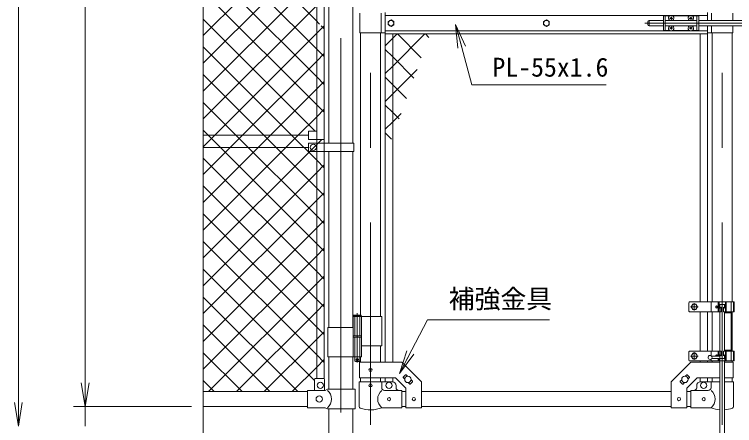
# Model space of a CAD drawing. Units: millimetres, scale not verified. Extents: x -6300 to 6300, y -4455 to 4455.
# Drawn here: x 273 to 2104, y -854 to 191 of the extents above; entities that cross this region are included whole.
import ezdxf
from ezdxf.enums import TextEntityAlignment as Align

# ---------------------------------------------------------------- set-up
doc = ezdxf.new("R2010")
doc.units = ezdxf.units.MM
doc.header["$LTSCALE"] = 30
for name, pattern in [('DASHED', [7.5, 6, -1.5]), ('USER1', [50.8, 31.75, -6.35, 6.35, -6.35]), ('USER2', [0.375, 0.25, -0.125])]:
    doc.linetypes.add(name, pattern=pattern)
for name, color, linetype, lineweight in [('0-0_D-STR-TXT', 7, 'Continuous', 9), ('0-3_D-BMK', 2, 'USER1', 13), ('0-4_D-STR1', 1, 'Continuous', 18), ('0-5_D-STR3', 3, 'Continuous', 13), ('0-6_D-STR-DIM', 7, 'Continuous', 9), ('0-7_0', 7, 'Continuous', 9), ('0-B_D-STR2', 7, 'Continuous', 9)]:
    doc.layers.add(name, color=color, linetype=linetype, lineweight=lineweight)
doc.styles.add('ＭＳ ゴシック', font='')
doc.styles.get('ＭＳ ゴシック').set_extended_font_data('MS Gothic')

# ---------------------------------------------------------------- blocks, each defined once
blk = doc.blocks.new('_Open')
at = {"layer": '0-7_0'}
blk.add_line((-30, 5), (0, 0), dxfattribs=at)
blk.add_lwpolyline([(-30, -5), (0, 0), (-30, 0)], dxfattribs=at)

msp = doc.modelspace()

# ---------------------------------------------------------------- linework, layer by layer
at = {"layer": '0-0_D-STR-TXT'}
for points in [[(1776.79, 11.58), (1435.52, 11.58), (1395, 163.73)], [(1632.96, -585.34), (1322.9, -585.34), (1252.84, -720.06)]]:
    msp.add_lwpolyline(points, dxfattribs=at)
at = {"layer": '0-3_D-BMK'}
for p, q in [((1102.66, 3179.08), (1102.66, -1266.74)), ((1178.06, 1185.57), (1178.06, -852.82)), ((2072.26, 1185.57), (2072.26, -852.82)), ((1875.19, 168.84), (2499.64, 168.84)), ((2001.26, -543.16), (2001.26, -562.16)), ((2072.26, -546.16), (2072.26, -852.82)), ((2010.76, -552.66), (1991.76, -552.66)), ((1144.5, -568.74), (1144.5, -693.63)), ((2001.26, -668.16), (2001.26, -687.16)), ((1148.12, -686.66), (1140.87, -686.66)), ((2010.76, -677.66), (1991.76, -677.66))]:
    msp.add_line(p, q, dxfattribs=at)
at = {"layer": '0-4_D-STR1'}
for p, q in [((1072.41, 500.34), (1072.41, -136.66)), ((1132.91, 500.34), (1132.91, -136.66)), ((1152.66, 143.84), (1152.66, -573.66)), ((1203.46, 143.84), (1203.46, -576.66)), ((2046.86, 143.84), (2046.86, -540.16)), ((2097.66, 143.84), (2097.66, -540.16)), ((1072.41, -157.66), (1072.41, -604.66)), ((1072.41, -157.66), (1072.41, -604.66)), ((1132.91, -157.66), (1132.91, -604.66)), ((1132.91, -157.66), (1132.91, -604.66)), ((2046.86, -565.16), (2046.86, -665.16)), ((2097.66, -565.16), (2097.66, -665.16)), ((1203.46, -651.66), (1203.46, -693.11)), ((1072.41, -679.66), (1072.41, -762.06)), ((1072.41, -679.66), (1072.41, -762.06)), ((1132.91, -679.66), (1132.91, -762.06)), ((1132.91, -679.66), (1132.91, -762.06)), ((1152.66, -679.66), (1152.66, -693.11)), ((2046.86, -690.16), (2046.86, -693.11)), ((2097.66, -690.16), (2097.66, -693.11)), ((1152.66, -733.11), (1152.66, -743.16)), ((1203.46, -733.11), (1203.46, -743.16)), ((2046.86, -733.11), (2046.86, -743.16)), ((2097.66, -733.11), (2097.66, -743.16)), ((1017.66, -768.16), (752.66, -768.16)), ((1258.06, -768.16), (1268.06, -768.16)), ((1308.06, -768.16), (1942.26, -768.16)), ((1982.26, -768.16), (1992.26, -768.16)), ((1017.66, -806.16), (752.66, -806.16)), ((1072.41, -812.06), (1072.41, -1256.16)), ((1132.91, -812.06), (1132.91, -1256.16)), ((1258.06, -806.16), (1268.06, -806.16)), ((1308.06, -806.16), (1942.26, -806.16)), ((1982.26, -806.16), (1992.26, -806.16))]:
    msp.add_line(p, q, dxfattribs=at)
at = {"layer": '0-5_D-STR3'}
for p, q in [((1041.16, 500.34), (1041.16, -136.66)), ((1060.16, 500.34), (1060.16, -136.66)), ((1151.06, 193.84), (1151.06, 143.84)), ((1205.06, 193.84), (1205.06, 143.84)), ((1215.16, 141.34), (1215.16, 196.34)), ((2035.16, 188.34), (1215.16, 188.34)), ((1922.51, 187.84), (1922.51, 149.84)), ((1939.91, 187.84), (1922.51, 187.84)), ((1927.01, 187.84), (1927.01, 149.84)), ((1942.11, 184.49), (1942.09, 183.19)), ((1942.9, 184.49), (1942.11, 184.49)), ((1942.9, 184.49), (1942.92, 183.19)), ((1989.91, 187.84), (1945.1, 187.84)), ((1992.11, 184.49), (1992.09, 183.19)), ((1992.9, 184.49), (1992.11, 184.49)), ((1992.9, 184.49), (1992.92, 183.19)), ((2012.51, 187.84), (1995.1, 187.84)), ((2008.01, 187.84), (2008.01, 149.84)), ((2012.51, 187.84), (2012.51, 149.84)), ((2035.16, 175.34), (2035.16, 196.34)), ((2045.26, 193.84), (2045.26, 175.34)), ((2099.26, 193.84), (2099.26, 175.34)), ((1883.31, 172.34), (1883.31, 165.34)), ((1897.76, 175.34), (1886.31, 175.34)), ((1886.31, 175.34), (1886.31, 162.34)), ((1897.6, 175.34), (1922.51, 175.34)), ((1927.01, 175.34), (2008.01, 175.34)), ((1939.36, 180.94), (1939.36, 181.34)), ((1940.65, 180.92), (1939.36, 180.94)), ((1942.11, 178.19), (1942.09, 179.49)), ((1942.9, 178.19), (1942.11, 178.19)), ((1942.9, 178.19), (1942.92, 179.49)), ((1944.36, 181.76), (1945.66, 181.73)), ((1945.66, 181.73), (1945.66, 181.34)), ((1990.65, 181.76), (1989.36, 181.73)), ((1989.36, 181.73), (1989.36, 181.34)), ((1992.11, 178.19), (1992.09, 179.49)), ((1992.9, 178.19), (1992.11, 178.19)), ((1992.9, 178.19), (1992.92, 179.49)), ((1994.36, 180.92), (1995.66, 180.94)), ((1995.66, 180.94), (1995.66, 181.34)), ((2012.51, 175.34), (2193.31, 175.34)), ((2035.16, 149.34), (1215.16, 149.34)), ((1897.76, 162.34), (1886.31, 162.34)), ((1897.6, 162.34), (1922.51, 162.34)), ((1939.91, 149.84), (1922.51, 149.84)), ((1927.01, 162.34), (2008.01, 162.34)), ((1939.36, 155.94), (1939.36, 156.34)), ((1940.65, 155.92), (1939.36, 155.94)), ((1942.11, 159.49), (1942.09, 158.19)), ((1942.11, 153.19), (1942.09, 154.49)), ((1942.9, 159.49), (1942.11, 159.49)), ((1942.9, 153.19), (1942.11, 153.19)), ((1942.9, 159.49), (1942.92, 158.19)), ((1942.9, 153.19), (1942.92, 154.49)), ((1944.36, 156.76), (1945.66, 156.73)), ((1944.36, 155.92), (1945.66, 155.94)), ((1989.91, 149.84), (1945.1, 149.84)), ((1945.66, 156.73), (1945.66, 156.34)), ((1945.66, 155.94), (1945.66, 156.34)), ((1990.65, 156.76), (1989.36, 156.73)), ((1989.36, 156.73), (1989.36, 156.34)), ((1992.11, 159.49), (1992.09, 158.19)), ((1992.11, 153.19), (1992.09, 154.49)), ((1992.9, 159.49), (1992.11, 159.49)), ((1992.9, 153.19), (1992.11, 153.19)), ((1992.9, 159.49), (1992.92, 158.19)), ((1992.9, 153.19), (1992.92, 154.49)), ((1994.36, 156.76), (1995.66, 156.73)), ((1994.36, 155.92), (1995.66, 155.94)), ((2012.51, 149.84), (1995.1, 149.84)), ((1995.66, 156.73), (1995.66, 156.34)), ((1995.66, 155.94), (1995.66, 156.34)), ((2012.51, 162.34), (2193.31, 162.34)), ((2035.16, 141.34), (2035.16, 162.34)), ((2045.26, 162.34), (2045.26, 143.84)), ((2099.26, 162.34), (2099.26, 143.84)), ((1151.06, 143.84), (1215.16, 143.84)), ((2035.16, 141.34), (1215.16, 141.34)), ((1215.56, 141.34), (1215.56, -693.11)), ((1234.56, 141.34), (1234.56, -693.11)), ((2015.76, 141.34), (2015.76, -540.16)), ((2034.76, 141.34), (2034.76, -540.16)), ((2099.26, 143.84), (2035.16, 143.84)), ((1020.66, -136.66), (1020.66, -157.66)), ((1135.46, -136.66), (1020.66, -136.66)), ((1135.46, -136.66), (1135.46, -157.66)), ((752.66, -147.16), (1020.66, -147.16)), ((1135.46, -157.66), (1020.66, -157.66)), ((1041.16, -735.06), (1041.16, -157.66)), ((1060.16, -735.74), (1060.16, -157.66)), ((1987.26, -542.16), (1987.26, -563.16)), ((2102.86, -540.16), (1989.26, -540.16)), ((2043.96, -540.16), (2043.96, -565.16)), ((2062.26, -540.16), (2062.26, -565.16)), ((2064.16, -540.16), (2064.16, -565.16)), ((2080.36, -546.16), (2064.16, -546.16)), ((2065.76, -553.16), (2065.76, -546.16)), ((2066.26, -546.16), (2066.26, -555.18)), ((2078.26, -546.16), (2078.26, -555.18)), ((2078.76, -546.16), (2078.76, -553.16)), ((2080.36, -540.16), (2080.36, -565.16)), ((2082.26, -540.16), (2082.26, -565.16)), ((2082.49, -540.16), (2082.49, -565.16)), ((2094.95, -540.16), (2094.95, -690.16)), ((2100.56, -540.16), (2100.56, -565.16)), ((2102.86, -540.16), (2102.86, -565.16)), ((2069.45, -565.16), (1989.26, -565.16)), ((2015.76, -565.16), (2015.76, -665.16)), ((2034.76, -565.16), (2034.76, -665.16)), ((2066.26, -565.16), (2066.26, -665.16)), ((2068.76, -553.16), (2068.76, -565.16)), ((2068.76, -553.16), (2069.45, -553.16)), ((2069.45, -553.16), (2069.45, -565.16)), ((2075.06, -553.16), (2075.06, -565.16)), ((2075.76, -553.16), (2075.06, -553.16)), ((2102.86, -565.16), (2075.06, -565.16)), ((2075.76, -553.16), (2075.76, -565.16)), ((2078.26, -565.16), (2078.26, -665.16)), ((2094.95, -567.46), (2078.26, -567.46)), ((1133.7, -576.66), (1133.7, -626.66)), ((1206.61, -576.66), (1133.7, -576.66)), ((1134.5, -574.66), (1135.5, -573.66)), ((1134.5, -574.66), (1134.5, -576.66)), ((1134.5, -574.66), (1154.5, -574.66)), ((1153.5, -573.66), (1135.5, -573.66)), ((1155.3, -576.66), (1155.3, -626.66)), ((1206.61, -576.66), (1206.61, -651.66)), ((1133.7, -604.66), (1069.36, -604.66)), ((1069.36, -604.66), (1069.36, -679.66)), ((1155.3, -626.66), (1133.7, -626.66)), ((1155.3, -629.66), (1133.7, -629.66)), ((1133.7, -629.66), (1133.7, -679.66)), ((1134, -626.66), (1134, -629.66)), ((1155, -629.66), (1134, -629.66)), ((1155, -626.66), (1155, -629.66)), ((1155.3, -629.66), (1155.3, -679.66)), ((1206.61, -651.66), (1155.41, -651.66)), ((1987.26, -667.16), (1987.26, -688.16)), ((2069.45, -665.16), (1989.26, -665.16)), ((2043.96, -665.16), (2043.96, -676.95)), ((2062.26, -678.16), (2062.26, -665.16)), ((2064.16, -678.16), (2064.16, -665.16)), ((2065.76, -677.16), (2065.76, -678.16)), ((2066.26, -675.15), (2066.26, -684.16)), ((2068.76, -677.16), (2068.76, -665.16)), ((2068.76, -677.16), (2069.45, -677.16)), ((2069.45, -677.16), (2069.45, -665.16)), ((2102.86, -665.16), (2075.06, -665.16)), ((2075.06, -677.16), (2075.06, -665.16)), ((2075.76, -677.16), (2075.06, -677.16)), ((2075.76, -677.16), (2075.76, -665.16)), ((2094.95, -662.86), (2078.26, -662.86)), ((2078.26, -675.15), (2078.26, -684.16)), ((2078.76, -690.16), (2078.76, -677.16)), ((2080.36, -690.16), (2080.36, -665.16)), ((2082.26, -690.16), (2082.26, -665.16)), ((2082.49, -665.16), (2082.49, -690.16)), ((2100.56, -665.16), (2100.56, -690.16)), ((2102.86, -665.16), (2102.86, -690.16)), ((1155.3, -679.66), (1069.36, -679.66)), ((1139.5, -691.66), (1138.5, -690.66)), ((1149.5, -691.66), (1139.5, -691.66)), ((1149.5, -691.66), (1150.5, -690.66)), ((1150.36, -733.11), (1150.36, -693.11)), ((1150.5, -679.66), (1150.5, -690.66)), ((2102.86, -690.16), (1989.26, -690.16)), ((2015.76, -690.16), (2015.76, -693.11)), ((2034.76, -690.16), (2034.76, -693.11)), ((2043.96, -685.37), (2043.96, -690.16)), ((2066.26, -678.16), (2045.26, -678.16)), ((2066.26, -684.16), (2045.26, -684.16)), ((2062.26, -690.16), (2062.26, -684.16)), ((2066.26, -684.16), (2064.16, -684.16)), ((2064.16, -690.16), (2064.16, -684.16)), ((2064.16, -684.16), (2078.76, -684.16)), ((2065.76, -684.16), (2065.76, -690.16)), ((2066.26, -690.16), (2066.26, -939.16)), ((2078.26, -690.16), (2078.26, -939.16)), ((2099.96, -693.11), (2078.26, -693.11)), ((2099.96, -733.11), (2099.96, -693.11)), ((1261.39, -731.1), (1267.05, -725.44)), ((1268.46, -725.44), (1272.18, -729.16)), ((1981.85, -725.44), (1978.14, -729.16)), ((1988.92, -731.1), (1983.27, -725.44)), ((1035.66, -737.06), (1035.66, -765.06)), ((1058.66, -735.06), (1037.66, -735.06)), ((1060.66, -737.06), (1060.66, -765.06)), ((1149.51, -743.16), (1206.61, -743.16)), ((1149.51, -743.16), (1149.51, -806.85)), ((1150.36, -733.11), (1241.49, -733.11)), ((1206.61, -743.16), (1206.61, -758.16)), ((1206.61, -743.16), (1233.06, -743.16)), ((1215.56, -733.11), (1215.56, -743.16)), ((1234.56, -733.11), (1234.56, -743.16)), ((1241.49, -733.11), (1268.06, -759.68)), ((1261.39, -732.52), (1265.1, -736.23)), ((1273.94, -745.06), (1277.65, -748.78)), ((1279.07, -748.78), (1284.72, -743.12)), ((1281.01, -737.99), (1284.72, -741.71)), ((1308.06, -809.36), (1308.06, -743.11)), ((1942.26, -809.36), (1942.26, -743.11)), ((1969.3, -737.99), (1965.59, -741.71)), ((1971.25, -748.78), (1965.59, -743.12)), ((1976.38, -745.06), (1972.66, -748.78)), ((2008.82, -733.11), (1982.26, -759.68)), ((1988.92, -732.52), (1985.21, -736.23)), ((2066.26, -733.11), (2008.82, -733.11)), ((2015.76, -733.11), (2015.76, -743.16)), ((2034.76, -733.11), (2034.76, -743.16)), ((2043.71, -743.16), (2043.71, -758.16)), ((2099.96, -733.11), (2078.26, -733.11)), ((2100.81, -743.16), (2078.26, -743.16)), ((2100.81, -743.16), (2100.81, -806.85)), ((1062.86, -765.06), (1017.66, -765.06)), ((1017.66, -809.06), (1017.66, -765.06)), ((1062.86, -765.06), (1068.86, -762.06)), ((1138.76, -762.06), (1068.86, -762.06)), ((1138.76, -762.06), (1138.76, -812.06)), ((1258.06, -765.16), (1213.61, -765.16)), ((1243.06, -758.16), (1243.06, -753.16)), ((1258.06, -809.16), (1258.06, -765.16)), ((1268.06, -809.36), (1268.06, -759.68)), ((1982.26, -809.36), (1982.26, -759.68)), ((1992.26, -765.16), (2036.71, -765.16)), ((1992.26, -809.16), (1992.26, -765.16)), ((2007.26, -758.16), (2007.26, -753.16)), ((1062.86, -809.06), (1017.66, -809.06)), ((1062.86, -809.06), (1068.86, -812.06)), ((1138.76, -812.06), (1068.86, -812.06)), ((1258.06, -809.16), (1206.61, -809.16)), ((1268.06, -809.36), (1308.06, -809.36)), ((1982.26, -809.36), (1942.26, -809.36)), ((1992.26, -809.16), (2043.71, -809.16))]:
    msp.add_line(p, q, dxfattribs=at)
at = {"layer": '0-5_D-STR3', "linetype": 'USER2'}
msp.add_line((2082.49, -565.16), (2096.49, -565.16), dxfattribs=at)
at = {"layer": '0-5_D-STR3', "linetype": 'DASHED'}
for p, q in [((1138.2, -576.66), (1138.2, -626.66)), ((1150.8, -576.66), (1150.8, -626.66)), ((1138.2, -629.66), (1138.2, -679.66)), ((1150.8, -629.66), (1150.8, -679.66))]:
    msp.add_line(p, q, dxfattribs=at)
at = {"layer": '0-5_D-STR3'}
for points in [[(1230.16, 176.94), (1237.17, 172.89), (1237.17, 164.79), (1230.16, 160.74), (1223.14, 164.79), (1223.14, 172.89)], [(1625.16, 176.94), (1632.17, 172.89), (1632.17, 164.79), (1625.16, 160.74), (1618.14, 164.79), (1618.14, 172.89)], [(2005.31, -545.65), (2009.36, -552.66), (2005.31, -559.68), (1997.21, -559.68), (1993.16, -552.66), (1997.21, -545.65)], [(2005.31, -670.65), (2009.36, -677.66), (2005.31, -684.68), (1997.21, -684.68), (1993.16, -677.66), (1997.21, -670.65)]]:
    msp.add_lwpolyline(points, close=True, dxfattribs=at)
for points in [[(1940.65, 181.76), (1939.36, 181.73), (1939.36, 181.34)], [(1944.36, 180.92), (1945.66, 180.94), (1945.66, 181.34)], [(1990.65, 180.92), (1989.36, 180.94), (1989.36, 181.34)], [(1994.36, 181.76), (1995.66, 181.73), (1995.66, 181.34)], [(1940.65, 156.76), (1939.36, 156.73), (1939.36, 156.34)], [(1990.65, 155.92), (1989.36, 155.94), (1989.36, 156.34)], [(1153.5, -573.66), (1154.5, -574.66), (1154.5, -576.66)], [(1138.5, -679.66), (1138.5, -690.66), (1150.5, -690.66)], [(1150.36, -693.11), (1258.06, -693.11), (1308.06, -743.11)], [(2066.26, -693.11), (1992.26, -693.11), (1942.26, -743.11)], [(2066.26, -743.16), (2043.71, -743.16), (2017.26, -743.16)]]:
    msp.add_lwpolyline(points, dxfattribs=at)
for centre, radius in [((1230.16, 168.84), 7.03), ((1625.16, 168.84), 7.03), ((1032.66, -147.16), 8), ((2001.26, -552.66), 7.03), ((2001.26, -677.66), 7.03), ((2041.26, -681.16), 5), ((1144.5, -686.66), 2.5), ((1178.06, -713.11), 4), ((1273.06, -737.11), 8), ((1977.26, -737.11), 8), ((1050.66, -752.06), 8), ((1178.06, -752.16), 4), ((1225.06, -752.16), 8), ((2025.26, -752.16), 8), ((1047.66, -787.06), 8), ((1225.06, -787.16), 4), ((1288.06, -787.11), 4), ((1962.26, -787.11), 4), ((2025.26, -787.16), 4)]:
    msp.add_circle(centre, radius, dxfattribs=at)
for centre, radius, start, end in [((1942.51, 181.34), 7, 0, 180), ((1940.6, 183.24), 1.49, 270, 0), ((1944.41, 183.24), 1.49, 180, 270), ((1992.51, 181.34), 7, 0, 180), ((1990.6, 183.24), 1.49, 270, 0), ((1994.41, 183.24), 1.49, 180, 270), ((1886.31, 172.34), 3, 90, 180), ((1886.31, 165.34), 3, 180, 270), ((1942.51, 181.34), 7, 180, 238.99728), ((1940.6, 179.43), 1.49, 0, 90), ((1944.41, 179.43), 1.49, 90, 180), ((1942.51, 181.34), 7, 301.00272, 0), ((1992.51, 181.34), 7, 180, 238.99728), ((1990.6, 179.43), 1.49, 0, 90), ((1994.41, 179.43), 1.49, 90, 180), ((1992.51, 181.34), 7, 301.00272, 0), ((1942.51, 156.34), 7, 121.00272, 180), ((1942.51, 156.34), 7, 180, 0), ((1940.6, 158.24), 1.49, 270, 0), ((1940.6, 154.43), 1.49, 0, 90), ((1944.41, 158.24), 1.49, 180, 270), ((1944.41, 154.43), 1.49, 90, 180), ((1942.51, 156.34), 7, 0, 58.99728), ((1992.51, 156.34), 7, 121.00272, 180), ((1992.51, 156.34), 7, 180, 0), ((1990.6, 158.24), 1.49, 270, 0), ((1990.6, 154.43), 1.49, 0, 90), ((1994.41, 158.24), 1.49, 180, 270), ((1994.41, 154.43), 1.49, 90, 180), ((1992.51, 156.34), 7, 0, 58.99728), ((1989.26, -542.16), 2, 90, 180), ((1989.26, -563.16), 2, 180, 270), ((1989.26, -667.16), 2, 90, 180), ((1989.26, -688.16), 2, 180, 270), ((1262.1, -731.81), 1, 135, 225), ((1267.75, -726.15), 1, 45, 135), ((1982.56, -726.15), 1, 45, 135), ((1988.22, -731.81), 1, 315, 45), ((1037.66, -737.06), 2, 90, 180), ((1058.66, -737.06), 2, 0, 90), ((1233.06, -753.16), 10, 0, 90), ((1278.36, -748.07), 1, 225, 315), ((1284.02, -742.41), 1, 315, 45), ((1966.3, -742.41), 1, 135, 225), ((1971.95, -748.07), 1, 225, 315), ((2017.26, -753.16), 10, 90, 180), ((1050.27, -787.06), 28.8, 310.19176, 49.80824), ((1224.8, -787.16), 28.55, 129.59418, 230.40582), ((1213.61, -758.16), 7, 180, 270), ((1250.06, -758.16), 7, 180, 270), ((2000.26, -758.16), 7, 270, 0), ((2036.71, -758.16), 7, 270, 0), ((2025.51, -787.16), 28.55, 309.59418, 50.40582), ((1152.81, -806.85), 3.3, 180, 250.77949), ((1178.06, -734.43), 80, 250.77949, 290.9084), ((2072.26, -734.43), 80, 249.0916, 265.69878), ((2072.26, -734.43), 80, 274.30122, 289.22051), ((2097.51, -806.85), 3.3, 289.22051, 0)]:
    msp.add_arc(centre, radius, start, end, dxfattribs=at)
msp.add_ellipse((2058.11, -552.66), major_axis=(0, 3), ratio=0.839449, dxfattribs=at)
for centre, major_axis, ratio, start_param, end_param in [((2059.26, -552.66), (0, -3), 0.839449, 3.3733968, 6.0513812), ((2066.46, -553.12), (0, -3), 0.766727, 4.7027468, 7.8414058), ((2067.6, -553.12), (0, -3), 0.615242, 4.7027468, 6.0032469), ((2078.06, -553.12), (0, -3), 0.766727, 4.7249648, 7.8636238), ((2076.91, -553.12), (0, -3), 0.615242, 0.2799384, 1.5804385), ((2058.11, -677.66), (0, -3), 0.839449, 1.4033482, 4.8798371), ((2059.26, -677.66), (0, -3), 0.839449, 3.3733968, 4.8798371), ((2066.46, -677.2), (0, 3), 0.766727, 4.7249648, 7.8636238), ((2067.6, -677.2), (0, 3), 0.615242, 0.2799384, 1.5804385), ((2078.06, -677.2), (0, 3), 0.766727, 4.7027468, 7.8414058), ((2076.91, -677.2), (0, 3), 0.615242, 4.7027468, 6.0032469)]:
    msp.add_ellipse(centre, major_axis=major_axis, ratio=ratio, start_param=start_param, end_param=end_param, dxfattribs=at)
at = {"layer": '0-6_D-STR-DIM'}
for p, q in [((282.66, -796.16), (282.66, 3083.84)), ((452.66, -746.16), (452.66, 3083.84)), ((752.66, -949.16), (752.66, 1143.19)), ((452.66, -746.16), (452.66, -686.16)), ((722.66, -806.16), (422.66, -806.16)), ((722.66, -806.16), (422.66, -806.16)), ((452.66, -856.16), (452.66, -806.16))]:
    msp.add_line(p, q, dxfattribs=at)
at = {"layer": '0-B_D-STR2'}
for p, q in [((752.66, 137.38), (1041.16, 425.88)), ((1041.16, 102.96), (752.66, 391.46)), ((752.66, 66.67), (1041.16, 355.17)), ((1041.16, 32.25), (752.66, 320.75)), ((752.66, -4.04), (1041.16, 284.46)), ((1041.16, -38.46), (752.66, 250.04)), ((752.66, -74.76), (1041.16, 213.74)), ((1037.64, -105.66), (752.66, 179.33)), ((1041.16, 143.03), (1060.16, 162.03)), ((1060.16, 154.67), (1052.49, 162.34)), ((781.96, -116.16), (1041.16, 143.03)), ((1307.23, 80.84), (1246.72, 141.34)), ((1326.1, 132.68), (1317.43, 141.34)), ((977.43, -116.16), (752.66, 108.62)), ((1060.16, 83.96), (1041.16, 102.96)), ((1234.56, 82.8), (1215.56, 101.8)), ((1041.16, 72.32), (1060.16, 91.32)), ((1288.36, 28.99), (1234.56, 82.8)), ((852.67, -116.16), (1041.16, 72.32)), ((906.72, -116.16), (752.66, 37.9)), ((1234.56, -11.05), (1296.23, 50.63)), ((1060.16, 13.25), (1041.16, 32.25)), ((1041.16, 1.61), (1060.16, 20.61)), ((1234.56, 12.09), (1215.56, 31.09)), ((923.38, -116.16), (1041.16, 1.61)), ((1269.49, -22.85), (1234.56, 12.09)), ((1215.56, -30.05), (1234.56, -11.05)), ((836.01, -116.16), (752.66, -32.81)), ((1060.16, -57.46), (1041.16, -38.46)), ((1041.16, -69.1), (1060.16, -50.1)), ((1234.56, -58.63), (1215.56, -39.63)), ((994.09, -116.16), (1041.16, -69.1)), ((1250.62, -74.69), (1234.56, -58.63)), ((1234.56, -81.76), (1255.77, -60.55)), ((1215.56, -100.76), (1234.56, -81.76)), ((765.3, -116.16), (752.66, -103.52)), ((752.66, -145.47), (781.96, -116.16)), ((752.66, -216.18), (852.67, -116.16)), ((752.66, -286.89), (923.38, -116.16)), ((752.66, -357.6), (994.09, -116.16)), ((1041.16, -392.02), (765.3, -116.16)), ((1041.16, -321.31), (836.01, -116.16)), ((1041.16, -250.6), (906.72, -116.16)), ((1041.16, -179.88), (977.43, -116.16)), ((1060.16, -128.17), (1058.64, -126.66)), ((1231.75, -126.53), (1215.56, -110.34)), ((1041.16, -462.73), (752.66, -174.23)), ((1060.16, -198.88), (1041.16, -179.88)), ((1041.16, -210.52), (1060.16, -191.52)), ((752.66, -499.02), (1041.16, -210.52)), ((1041.16, -533.44), (752.66, -244.94)), ((1060.16, -269.6), (1041.16, -250.6)), ((1041.16, -281.23), (1060.16, -262.23)), ((752.66, -569.73), (1041.16, -281.23)), ((1041.16, -604.15), (752.66, -315.65)), ((1060.16, -340.31), (1041.16, -321.31)), ((1041.16, -351.94), (1060.16, -332.94)), ((752.66, -640.44), (1041.16, -351.94)), ((1041.16, -674.86), (752.66, -386.36)), ((1060.16, -411.02), (1041.16, -392.02)), ((1041.16, -422.65), (1060.16, -403.65)), ((752.66, -711.15), (1041.16, -422.65)), ((1035.66, -740.07), (752.66, -457.07)), ((1060.16, -481.73), (1041.16, -462.73)), ((1041.16, -493.36), (1060.16, -474.36)), ((766.36, -768.16), (1041.16, -493.36)), ((993.04, -768.16), (752.66, -527.78)), ((1060.16, -552.44), (1041.16, -533.44)), ((1041.16, -564.07), (1060.16, -545.07)), ((837.07, -768.16), (1041.16, -564.07)), ((922.33, -768.16), (752.66, -598.49)), ((1060.16, -623.15), (1041.16, -604.15)), ((1041.16, -634.78), (1060.16, -615.78)), ((907.78, -768.16), (1041.16, -634.78)), ((851.62, -768.16), (752.66, -669.2)), ((1060.16, -693.86), (1041.16, -674.86)), ((1041.16, -705.49), (1060.16, -686.49)), ((978.49, -768.16), (1041.16, -705.49)), ((780.9, -768.16), (752.66, -739.91))]:
    msp.add_line(p, q, dxfattribs=at)
for points in [[(1041.16, 563.34), (1020.66, 563.34), (1020.66, 573.84), (752.66, 573.84), (752.66, -116.16), (1020.66, -116.16), (1020.66, -105.66), (1041.16, -105.66)], [(1060.16, -126.66), (1041.16, -126.66), (1041.16, -735.06), (1060.16, -735.06)]]:
    msp.add_lwpolyline(points, close=True, dxfattribs=at)
for points in [[(1048.31, 166.52), (1045.99, 168.84), (1041.16, 173.67), (752.66, 462.17)], [(1215.56, 111.37), (1234.56, 130.37), (1245.52, 141.34)], [(1215.56, 40.66), (1234.56, 59.66), (1316.23, 141.34)], [(1041.16, -126.66), (1020.66, -126.66), (1020.66, -116.16), (752.66, -116.16), (752.66, -768.16), (1017.66, -768.16), (1017.66, -765.06), (1035.66, -765.06), (1035.66, -737.06)], [(752.66, -428.31), (1041.16, -139.81), (1054.3, -126.66)], [(1037.66, -735.06), (1041.16, -735.06), (1041.16, -126.66)]]:
    msp.add_lwpolyline(points, dxfattribs=at)
msp.add_arc((1037.66, -737.06), 2, 90, 180, dxfattribs=at)

# ---------------------------------------------------------------- block references
at = {"layer": '0-0_D-STR-TXT', "xscale": 2, "yscale": 2}
for p, rotation in [((1394.49, 165.66), 104.91069), ((1251.92, -721.84), 242.52515)]:
    msp.add_blockref('_Open', p, dxfattribs=dict(at, rotation=rotation))
at = {"layer": '0-6_D-STR-DIM', "xscale": 2, "yscale": 2, "rotation": 270}
for p in [(452.66, -806.16), (452.66, -806.16), (282.66, -856.16)]:
    msp.add_blockref('_Open', p, dxfattribs=at)

# ---------------------------------------------------------------- texts
at = {"layer": '0-0_D-STR-TXT', "style": 'ＭＳ ゴシック'}
for s, p in [('PL-55x1.6', (1487.96, 18.33)), ('補強金具', (1376.87, -570.72))]:
    msp.add_text(s, height=48.17, dxfattribs=at).set_placement(p, align=Align.BOTTOM_LEFT)

doc.saveas('drawing.dxf')
